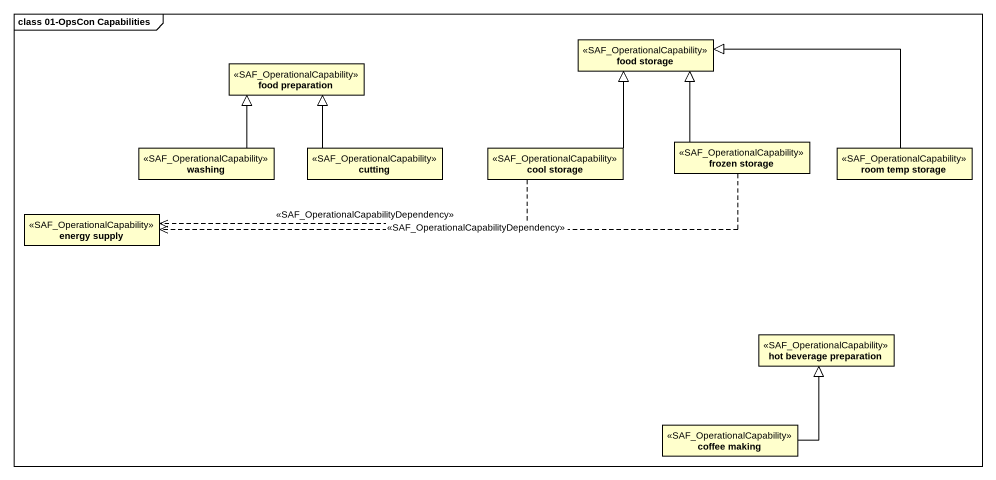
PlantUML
@startuml
mainframe class 01-OpsCon Capabilities
hide circle
hide empty members
class "food preparation" as food_preparation <<SAF_OperationalCapability>>
class "food storage" as food_storage <<SAF_OperationalCapability>>
class "frozen storage" as frozen_storage <<SAF_OperationalCapability>>
class washing <<SAF_OperationalCapability>>
class cutting <<SAF_OperationalCapability>>
class "cool storage" as cool_storage <<SAF_OperationalCapability>>
class "room temp storage" as room_temp_storage <<SAF_OperationalCapability>>
class "energy supply" as energy_supply <<SAF_OperationalCapability>>
class "hot beverage preparation" as hot_beverage_preparation <<SAF_OperationalCapability>>
class "coffee making" as coffee_making <<SAF_OperationalCapability>>
frozen_storage -up-|> food_storage
frozen_storage .left.> energy_supply : <<SAF_OperationalCapabilityDependency>>
washing -up-|> food_preparation
cutting -up-|> food_preparation
cool_storage -up-|> food_storage
cool_storage .left.> energy_supply : <<SAF_OperationalCapabilityDependency>>
room_temp_storage -left-|> food_storage
coffee_making -up-|> hot_beverage_preparation
@enduml
